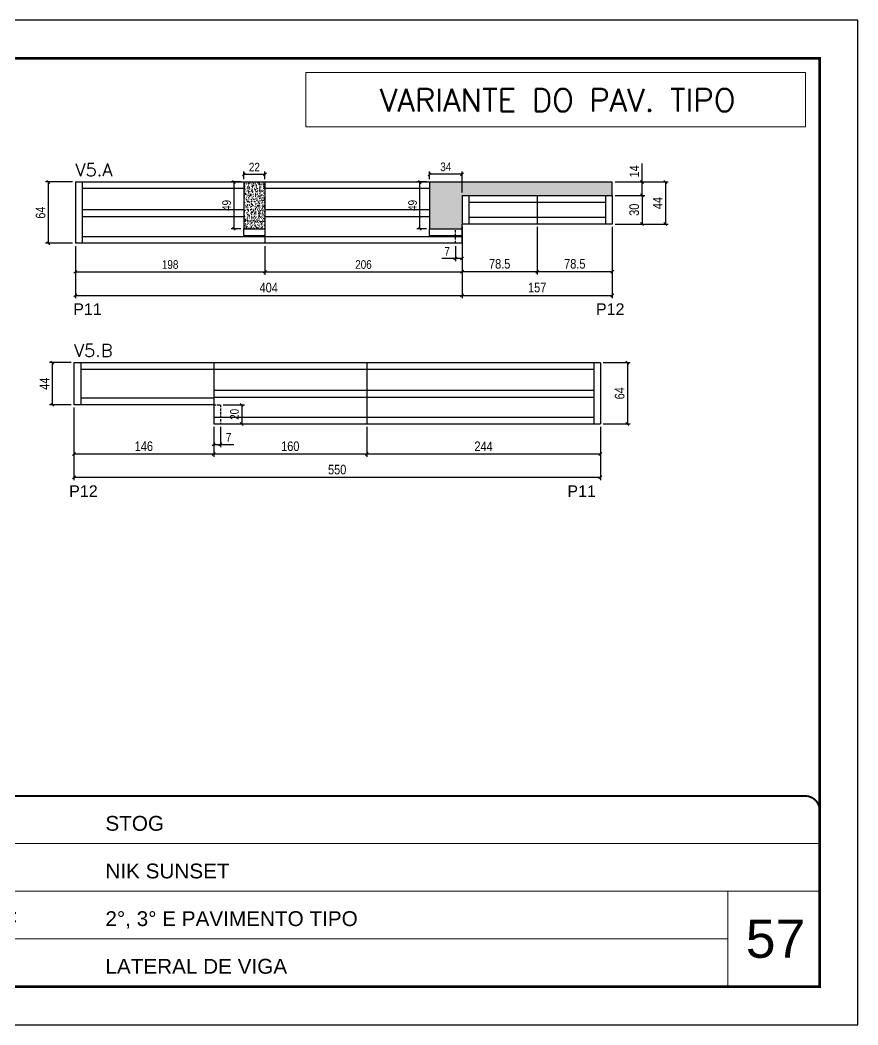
# Model space of a CAD drawing. Extents: x -10448 to -1189, y -11772 to 17235.
# Drawn here: x -9839 to -8963, y -286 to 764 of the extents above; entities that cross this region are included whole.
import ezdxf

# ---------------------------------------------------------------- set-up
doc = ezdxf.new("R2010")
doc.units = 0
for name, pattern in [('CONTINUO', [0]), ('DASHED', [0.75, 0.5, -0.25]), ('HIDDEN', [0.375, 0.25, -0.125])]:
    doc.linetypes.add(name, pattern=pattern)
for name, color, linetype in [('5', 5, 'Continuous'), ('COTA', 241, 'Continuous'), ('Painéis', 200, 'Continuous'), ('SARR_2.2x7', 40, 'Continuous')]:
    doc.layers.add(name, color=color, linetype=linetype)
for name, color, linetype, lineweight in [('CARIMBO', 255, 'Continuous', 9), ('Folhas', 255, 'Continuous', 9), ('SARRAFO DE PRESSAO', 251, 'DASHED', 9), ('Texto Seção', 7, 'Continuous', 15)]:
    doc.layers.add(name, color=color, linetype=linetype, lineweight=lineweight)
doc.layers.add('Laje_Perimetro', color=7, linetype='Continuous', plot=False)
doc.styles.add('ARIAL', font='arial.ttf')
doc.styles.add('COTA TECNICA', font='techl___.ttf', dxfattribs={"height": 10})
doc.styles.add('COTA TECNICA-50', font='techl___.ttf', dxfattribs={"height": 9})
doc.styles.add('REGUA-120', font='ROMANS.shx', dxfattribs={"height": 15})
doc.styles.get("Standard").update_dxf_attribs({"font": 'arial.ttf'})
doc.styles.add('Tecnologia', font='')
doc.styles.get('Tecnologia').set_extended_font_data('Forgotten Futurist')
doc.dimstyles.new('COTA PAINEL-50', dxfattribs={"dimtxt": 9, "dimasz": 3, "dimexe": 3, "dimexo": 3, "dimgap": 3, "dimtad": 1, "dimdec": 1, "dimzin": 12, "dimdsep": 46, "dimtxsty": 'COTA TECNICA-50', "dimblk1": 'OBLIQUE', "dimblk2": 'OBLIQUE', "dimsah": 1, "dimcen": 0.9, "dimclrd": 4, "dimclre": 4, "dimclrt": 240, "dimadec": 1, "dimazin": 3, "dimtfac": 1, "dimtdec": 1, "dimtmove": 0, "dimatfit": 3, "dimfxl": 1, "dimtolj": 1, "dimtzin": 12, "dimarcsym": 0})
doc.dimstyles.new('PAINEL', dxfattribs={"dimtxt": 10, "dimasz": 3, "dimexe": 3, "dimexo": 3, "dimgap": 3, "dimtad": 1, "dimdec": 1, "dimzin": 12, "dimdsep": 46, "dimtxsty": 'COTA TECNICA', "dimblk1": 'OBLIQUE', "dimblk2": 'OBLIQUE', "dimsah": 1, "dimcen": 0.9, "dimclrd": 4, "dimclre": 4, "dimclrt": 240, "dimadec": 1, "dimazin": 3, "dimtfac": 1, "dimtdec": 1, "dimtmove": 0, "dimatfit": 3, "dimfxl": 1, "dimtolj": 1, "dimtzin": 12, "dimarcsym": 0})
pattern_1 = [(50, (-140989.984, -31034.443), (5.46554007, -0.47817257), [0.5715, -6.2865]), (355, (-140989.984, -31034.443), (-1.05730264, 5.73170536), [0.4572, -5.02921753]), (100.4514447, (-140989.5286, -31034.483), (4.40823741, 5.25353256), [0.48570026, -5.34270734]), (46.1842, (-140989.984, -31032.919), (8.13237123, -1.26126984), [0.85725, -9.42975]), (96.6355576, (-140989.306, -31033.024), (7.122124, 7.42278374), [0.7285507, -8.01406824]), (351.184151, (-140989.984, -31032.919), (7.122124, 7.42278374), [0.685799, -7.54379196]), (21, (-140989.222, -31033.3), (4.54843174, -3.06795595), [0.5715, -6.2865]), (326, (-140989.222, -31033.3), (1.85406085, 5.52563898), [0.4572, -5.0292]), (71.451445, (-140988.843, -31033.5557), (6.40249258, 2.45768307), [0.48570026, -5.34269813]), (37.5, (-140989.984, -31034.443), (0.092658098, 2.536651166), [0, -4.96824, 0, -5.1054, 0, -5.04825]), (7.5, (-140989.984, -31034.443), (2.004589875, 3.005417245), [0, -2.91084, 0, -4.85394, 0, -1.92405]), (327.5, (-140991.6833, -31034.443), (4.067717855, -0.17186232), [0, -1.905, 0, -5.9436, 0, -7.8867]), (317.5, (-140992.4453, -31034.443), (4.44387544, 0.76279473), [0, -2.4765, 0, -3.94716, 0, -5.6007])]

# ---------------------------------------------------------------- blocks, each defined once
blk = doc.blocks.new('9999999999')
at = {"color": 30, "linetype": 'CONTINUO'}
for p, q in [((98564.6, 34230.2), (98564.6, 34429.4)), ((98564.6, 34379.6), (99584, 34379.6)), ((98564.6, 34329.8), (99488, 34329.8)), ((99584, 34329.8), (99488, 34329.8)), ((99488, 34329.8), (99488, 34230.2)), ((98564.6, 34280), (99488, 34280))]:
    blk.add_line(p, q, dxfattribs=at)
at = {"color": 30, "linetype": 'CONTINUO', "const_width": 2}
blk.add_lwpolyline([(99584, 34230.2), (99584, 34414.4, 0.414214), (99569, 34429.4), (98229, 34429.4, 0.414214), (98214, 34414.4), (98214, 34245.2, 0.414214), (98229, 34230.2), (99584, 34230.2)], format="xyb", dxfattribs=at)
at = {"layer": 'Folhas'}
blk.add_lwpolyline([(98139, 34190.2), (99624, 34190.2), (99624, 35240.2), (98139, 35240.2)], close=True, dxfattribs=at)
at = {"layer": 'Folhas', "color": 30, "const_width": 3}
blk.add_lwpolyline([(98214, 34230.2), (99584, 34230.2), (99584, 35200.2), (98214, 35200.2)], close=True, dxfattribs=at)
at = {"color": 7, "linetype": 'Continuous', "ltscale": 5, "style": 'ARIAL'}
for s, height, p in [('STOG', 15.48, (98837.7, 34393.1)), ('NIK SUNSET', 15.48, (98837.7, 34343.3)), ('2°, 3° E PAVIMENTO TIPO', 15.483, (98837.7, 34293.5)), ('NOVA SISTEMAS CONSTRUTIVOS', 11.059, (98263.2, 34267.2)), ('LATERAL DE VIGA', 15.483, (98837.7, 34243.7))]:
    blk.add_text(s, height=height, dxfattribs=at).set_placement(p)
at = {"layer": 'Folhas', "color": 7, "style": 'Tecnologia', "width": 1.5}
for s, p in [('CLIENTE:', (98573.7, 34397.2)), ('OBRA:', (98573.7, 34347.3)), ('PAVIMENTO:', (98573.7, 34297.5)), ('PROJETO:', (98573.7, 34247.7))]:
    blk.add_text(s, height=14, dxfattribs=at).set_placement(p)
blk = doc.blocks.new('_Oblique')
at = {"color": 0, "linetype": 'ByBlock', "lineweight": -2}
blk.add_line((-0.5, -0.5), (0.5, 0.5), dxfattribs=at)
blk = doc.blocks.new('*D1004')
at = {"layer": 'COTA', "color": 4, "linetype": 'ByBlock', "lineweight": -2, "transparency": 16777216}
for p, q in [((-9780.9, 528), (-9780.9, 473.5)), ((-9376.9, 528), (-9376.9, 473.5)), ((-9780.9, 476.5), (-9376.9, 476.5))]:
    blk.add_line(p, q, dxfattribs=at)
at = {"layer": 'Defpoints', "color": 0, "linetype": 'ByBlock', "transparency": 16777216}
for p in [(-9780.9, 531), (-9376.9, 531), (-9376.9, 476.5)]:
    blk.add_point(p, dxfattribs=at)
at = {"layer": 'COTA', "color": 4, "linetype": 'ByBlock', "lineweight": -2, "transparency": 16777216, "xscale": 3, "yscale": 3, "zscale": 3, "rotation": 180}
blk.add_blockref('_Oblique', (-9780.9, 476.5), dxfattribs=at)
at = {"layer": 'COTA', "color": 4, "linetype": 'ByBlock', "lineweight": -2, "transparency": 16777216, "xscale": 3, "yscale": 3, "zscale": 3}
blk.add_blockref('_Oblique', (-9376.9, 476.5), dxfattribs=at)
at = {"layer": 'COTA', "color": 240, "linetype": 'ByBlock', "transparency": 16777216, "insert": (-9578.9, 484.6), "char_height": 10, "attachment_point": 5, "style": 'COTA TECNICA'}
blk.add_mtext('\\A1;404', dxfattribs=at)
blk = doc.blocks.new('*D2067')
at = {"layer": 'COTA', "color": 4, "linetype": 'ByBlock', "lineweight": -2, "transparency": 16777216}
for p, q in [((-9376.9, 548), (-9376.9, 498.3)), ((-9298.4, 548), (-9298.4, 498.3)), ((-9376.9, 501.3), (-9298.4, 501.3))]:
    blk.add_line(p, q, dxfattribs=at)
at = {"layer": 'Defpoints', "color": 0, "linetype": 'ByBlock', "transparency": 16777216}
for p in [(-9376.9, 551), (-9298.4, 551), (-9298.4, 501.3)]:
    blk.add_point(p, dxfattribs=at)
at = {"layer": 'COTA', "color": 4, "linetype": 'ByBlock', "lineweight": -2, "transparency": 16777216, "xscale": 3, "yscale": 3, "zscale": 3, "rotation": 180}
blk.add_blockref('_Oblique', (-9376.9, 501.3), dxfattribs=at)
at = {"layer": 'COTA', "color": 4, "linetype": 'ByBlock', "lineweight": -2, "transparency": 16777216, "xscale": 3, "yscale": 3, "zscale": 3}
blk.add_blockref('_Oblique', (-9298.4, 501.3), dxfattribs=at)
at = {"layer": 'COTA', "color": 240, "linetype": 'ByBlock', "transparency": 16777216, "insert": (-9337.6, 509.4), "char_height": 10, "attachment_point": 5, "style": 'COTA TECNICA'}
blk.add_mtext('\\A1;78.5', dxfattribs=at)
blk = doc.blocks.new('*D2068')
at = {"layer": 'COTA', "color": 4, "linetype": 'ByBlock', "lineweight": -2, "transparency": 16777216}
for p, q in [((-9298.4, 548), (-9298.4, 498.3)), ((-9219.9, 548), (-9219.9, 498.3)), ((-9298.4, 501.3), (-9219.9, 501.3))]:
    blk.add_line(p, q, dxfattribs=at)
at = {"layer": 'Defpoints', "color": 0, "linetype": 'ByBlock', "transparency": 16777216}
for p in [(-9298.4, 551), (-9219.9, 551), (-9219.9, 501.3)]:
    blk.add_point(p, dxfattribs=at)
at = {"layer": 'COTA', "color": 4, "linetype": 'ByBlock', "lineweight": -2, "transparency": 16777216, "xscale": 3, "yscale": 3, "zscale": 3, "rotation": 180}
blk.add_blockref('_Oblique', (-9298.4, 501.3), dxfattribs=at)
at = {"layer": 'COTA', "color": 4, "linetype": 'ByBlock', "lineweight": -2, "transparency": 16777216, "xscale": 3, "yscale": 3, "zscale": 3}
blk.add_blockref('_Oblique', (-9219.9, 501.3), dxfattribs=at)
at = {"layer": 'COTA', "color": 240, "linetype": 'ByBlock', "transparency": 16777216, "insert": (-9259.1, 509.4), "char_height": 10, "attachment_point": 5, "style": 'COTA TECNICA'}
blk.add_mtext('\\A1;78.5', dxfattribs=at)
blk = doc.blocks.new('*D1005')
at = {"layer": 'COTA', "color": 4, "linetype": 'ByBlock', "lineweight": -2, "transparency": 16777216}
for p, q in [((-9376.9, 528), (-9376.9, 473.5)), ((-9219.9, 528), (-9219.9, 473.5)), ((-9376.9, 476.5), (-9219.9, 476.5))]:
    blk.add_line(p, q, dxfattribs=at)
at = {"layer": 'Defpoints', "color": 0, "linetype": 'ByBlock', "transparency": 16777216}
for p in [(-9376.9, 531), (-9219.9, 531), (-9219.9, 476.5)]:
    blk.add_point(p, dxfattribs=at)
at = {"layer": 'COTA', "color": 4, "linetype": 'ByBlock', "lineweight": -2, "transparency": 16777216, "xscale": 3, "yscale": 3, "zscale": 3, "rotation": 180}
blk.add_blockref('_Oblique', (-9376.9, 476.5), dxfattribs=at)
at = {"layer": 'COTA', "color": 4, "linetype": 'ByBlock', "lineweight": -2, "transparency": 16777216, "xscale": 3, "yscale": 3, "zscale": 3}
blk.add_blockref('_Oblique', (-9219.9, 476.5), dxfattribs=at)
at = {"layer": 'COTA', "color": 240, "linetype": 'ByBlock', "transparency": 16777216, "insert": (-9298.4, 484.6), "char_height": 10, "attachment_point": 5, "style": 'COTA TECNICA'}
blk.add_mtext('\\A1;157', dxfattribs=at)
blk = doc.blocks.new('*D2069')
at = {"layer": 'COTA', "color": 4, "linetype": 'ByBlock', "lineweight": -2, "transparency": 16777216}
for p, q in [((-9216.9, 581), (-9185.8, 581)), ((-9188.8, 581), (-9188.8, 551)), ((-9216.9, 551), (-9185.8, 551))]:
    blk.add_line(p, q, dxfattribs=at)
at = {"layer": 'Defpoints', "color": 0, "linetype": 'ByBlock', "transparency": 16777216}
for p in [(-9219.9, 581), (-9219.9, 551), (-9188.8, 551)]:
    blk.add_point(p, dxfattribs=at)
at = {"layer": 'COTA', "color": 4, "linetype": 'ByBlock', "lineweight": -2, "transparency": 16777216, "xscale": 3, "yscale": 3, "zscale": 3}
for p, rotation in [((-9188.8, 581), 90), ((-9188.8, 551), 270)]:
    blk.add_blockref('_Oblique', p, dxfattribs=dict(at, rotation=rotation))
at = {"layer": 'COTA', "color": 240, "linetype": 'ByBlock', "transparency": 16777216, "insert": (-9197, 566), "char_height": 10, "attachment_point": 5, "rotation": 90, "style": 'COTA TECNICA'}
blk.add_mtext('\\A1;30', dxfattribs=at)
blk = doc.blocks.new('*D2070')
at = {"layer": 'COTA', "color": 4, "linetype": 'ByBlock', "lineweight": -2, "transparency": 16777216}
for p, q in [((-9188.8, 595), (-9188.8, 614.2)), ((-9216.9, 595), (-9185.8, 595)), ((-9188.8, 581), (-9188.8, 595)), ((-9216.9, 581), (-9185.8, 581))]:
    blk.add_line(p, q, dxfattribs=at)
at = {"layer": 'Defpoints', "color": 0, "linetype": 'ByBlock', "transparency": 16777216}
for p in [(-9219.9, 595), (-9188.8, 595), (-9219.9, 581)]:
    blk.add_point(p, dxfattribs=at)
at = {"layer": 'COTA', "color": 4, "linetype": 'ByBlock', "lineweight": -2, "transparency": 16777216, "xscale": 3, "yscale": 3, "zscale": 3}
for p, rotation in [((-9188.8, 595), 90), ((-9188.8, 581), 270)]:
    blk.add_blockref('_Oblique', p, dxfattribs=dict(at, rotation=rotation))
at = {"layer": 'COTA', "color": 240, "linetype": 'ByBlock', "transparency": 16777216, "insert": (-9196.9, 606.1), "char_height": 10, "attachment_point": 5, "rotation": 90, "style": 'COTA TECNICA'}
blk.add_mtext('\\A1;14', dxfattribs=at)
blk = doc.blocks.new('*D1006')
at = {"layer": 'COTA', "color": 4, "linetype": 'ByBlock', "lineweight": -2, "transparency": 16777216}
for p, q in [((-9216.9, 595), (-9161.4, 595)), ((-9164.4, 595), (-9164.4, 551)), ((-9216.9, 551), (-9161.4, 551))]:
    blk.add_line(p, q, dxfattribs=at)
at = {"layer": 'Defpoints', "color": 0, "linetype": 'ByBlock', "transparency": 16777216}
for p in [(-9219.9, 595), (-9219.9, 551), (-9164.4, 551)]:
    blk.add_point(p, dxfattribs=at)
at = {"layer": 'COTA', "color": 4, "linetype": 'ByBlock', "lineweight": -2, "transparency": 16777216, "xscale": 3, "yscale": 3, "zscale": 3}
for p, rotation in [((-9164.4, 595), 90), ((-9164.4, 551), 270)]:
    blk.add_blockref('_Oblique', p, dxfattribs=dict(at, rotation=rotation))
at = {"layer": 'COTA', "color": 240, "linetype": 'ByBlock', "transparency": 16777216, "insert": (-9172.5, 573), "char_height": 10, "attachment_point": 5, "rotation": 90, "style": 'COTA TECNICA'}
blk.add_mtext('\\A1;44', dxfattribs=at)
blk = doc.blocks.new('*D2071')
at = {"layer": 'COTA', "color": 4, "linetype": 'ByBlock', "lineweight": -2, "transparency": 16777216}
for p, q in [((-9783.9, 595), (-9812.2, 595)), ((-9809.2, 595), (-9809.2, 531)), ((-9783.9, 531), (-9812.2, 531))]:
    blk.add_line(p, q, dxfattribs=at)
at = {"layer": 'Defpoints', "color": 0, "linetype": 'ByBlock', "transparency": 16777216}
for p in [(-9780.9, 595), (-9809.2, 531), (-9780.9, 531)]:
    blk.add_point(p, dxfattribs=at)
at = {"layer": 'COTA', "color": 4, "linetype": 'ByBlock', "lineweight": -2, "transparency": 16777216, "xscale": 3, "yscale": 3, "zscale": 3}
for p, rotation in [((-9809.2, 595), 90), ((-9809.2, 531), 270)]:
    blk.add_blockref('_Oblique', p, dxfattribs=dict(at, rotation=rotation))
at = {"layer": 'COTA', "color": 240, "linetype": 'ByBlock', "transparency": 16777216, "insert": (-9817.3, 563), "char_height": 10, "attachment_point": 5, "rotation": 90, "style": 'COTA TECNICA'}
blk.add_mtext('\\A1;64', dxfattribs=at)
blk = doc.blocks.new('*D2072')
at = {"layer": 'COTA', "color": 4, "linetype": 'ByBlock', "lineweight": -2, "transparency": 16777216}
for p, q in [((-9476.4, 339.2), (-9476.4, 307.7)), ((-9232.4, 339.2), (-9232.4, 307.7)), ((-9232.4, 310.7), (-9476.4, 310.7))]:
    blk.add_line(p, q, dxfattribs=at)
at = {"layer": 'Defpoints', "color": 0, "linetype": 'ByBlock', "transparency": 16777216}
for p in [(-9476.4, 342.2), (-9232.4, 342.2), (-9476.4, 310.7)]:
    blk.add_point(p, dxfattribs=at)
at = {"layer": 'COTA', "color": 4, "linetype": 'ByBlock', "lineweight": -2, "transparency": 16777216, "xscale": 3, "yscale": 3, "zscale": 3, "rotation": 180}
blk.add_blockref('_Oblique', (-9476.4, 310.7), dxfattribs=at)
at = {"layer": 'COTA', "color": 4, "linetype": 'ByBlock', "lineweight": -2, "transparency": 16777216, "xscale": 3, "yscale": 3, "zscale": 3}
blk.add_blockref('_Oblique', (-9232.4, 310.7), dxfattribs=at)
at = {"layer": 'COTA', "color": 240, "linetype": 'ByBlock', "transparency": 16777216, "insert": (-9354.4, 318.8), "char_height": 10, "attachment_point": 5, "style": 'COTA TECNICA'}
blk.add_mtext('\\A1;244', dxfattribs=at)
blk = doc.blocks.new('*D2073')
at = {"layer": 'COTA', "color": 4, "linetype": 'ByBlock', "lineweight": -2, "transparency": 16777216}
for p, q in [((-9476.4, 339.2), (-9476.4, 307.7)), ((-9636.4, 325.2), (-9636.4, 307.7)), ((-9476.4, 310.7), (-9636.4, 310.7))]:
    blk.add_line(p, q, dxfattribs=at)
at = {"layer": 'Defpoints', "color": 0, "linetype": 'ByBlock', "transparency": 16777216}
for p in [(-9476.4, 342.2), (-9636.4, 328.2), (-9636.4, 310.7)]:
    blk.add_point(p, dxfattribs=at)
at = {"layer": 'COTA', "color": 4, "linetype": 'ByBlock', "lineweight": -2, "transparency": 16777216, "xscale": 3, "yscale": 3, "zscale": 3, "rotation": 180}
blk.add_blockref('_Oblique', (-9636.4, 310.7), dxfattribs=at)
at = {"layer": 'COTA', "color": 4, "linetype": 'ByBlock', "lineweight": -2, "transparency": 16777216, "xscale": 3, "yscale": 3, "zscale": 3}
blk.add_blockref('_Oblique', (-9476.4, 310.7), dxfattribs=at)
at = {"layer": 'COTA', "color": 240, "linetype": 'ByBlock', "transparency": 16777216, "insert": (-9556.4, 318.8), "char_height": 10, "attachment_point": 5, "style": 'COTA TECNICA'}
blk.add_mtext('\\A1;160', dxfattribs=at)
blk = doc.blocks.new('*D2074')
at = {"layer": 'COTA', "color": 4, "linetype": 'ByBlock', "lineweight": -2, "transparency": 16777216}
for p, q in [((-9782.4, 359.2), (-9782.4, 307.7)), ((-9636.4, 325.2), (-9636.4, 307.7)), ((-9636.4, 310.7), (-9782.4, 310.7))]:
    blk.add_line(p, q, dxfattribs=at)
at = {"layer": 'Defpoints', "color": 0, "linetype": 'ByBlock', "transparency": 16777216}
for p in [(-9782.4, 362.2), (-9636.4, 328.2), (-9782.4, 310.7)]:
    blk.add_point(p, dxfattribs=at)
at = {"layer": 'COTA', "color": 4, "linetype": 'ByBlock', "lineweight": -2, "transparency": 16777216, "xscale": 3, "yscale": 3, "zscale": 3, "rotation": 180}
blk.add_blockref('_Oblique', (-9782.4, 310.7), dxfattribs=at)
at = {"layer": 'COTA', "color": 4, "linetype": 'ByBlock', "lineweight": -2, "transparency": 16777216, "xscale": 3, "yscale": 3, "zscale": 3}
blk.add_blockref('_Oblique', (-9636.4, 310.7), dxfattribs=at)
at = {"layer": 'COTA', "color": 240, "linetype": 'ByBlock', "transparency": 16777216, "insert": (-9709.4, 318.8), "char_height": 10, "attachment_point": 5, "style": 'COTA TECNICA'}
blk.add_mtext('\\A1;146', dxfattribs=at)
blk = doc.blocks.new('*D1007')
at = {"layer": 'COTA', "color": 4, "linetype": 'ByBlock', "lineweight": -2, "transparency": 16777216}
for p, q in [((-9782.4, 359.2), (-9782.4, 283.3)), ((-9232.4, 339.2), (-9232.4, 283.3)), ((-9232.4, 286.3), (-9782.4, 286.3))]:
    blk.add_line(p, q, dxfattribs=at)
at = {"layer": 'Defpoints', "color": 0, "linetype": 'ByBlock', "transparency": 16777216}
for p in [(-9782.4, 362.2), (-9232.4, 342.2), (-9782.4, 286.3)]:
    blk.add_point(p, dxfattribs=at)
at = {"layer": 'COTA', "color": 4, "linetype": 'ByBlock', "lineweight": -2, "transparency": 16777216, "xscale": 3, "yscale": 3, "zscale": 3, "rotation": 180}
blk.add_blockref('_Oblique', (-9782.4, 286.3), dxfattribs=at)
at = {"layer": 'COTA', "color": 4, "linetype": 'ByBlock', "lineweight": -2, "transparency": 16777216, "xscale": 3, "yscale": 3, "zscale": 3}
blk.add_blockref('_Oblique', (-9232.4, 286.3), dxfattribs=at)
at = {"layer": 'COTA', "color": 240, "linetype": 'ByBlock', "transparency": 16777216, "insert": (-9507.4, 294.4), "char_height": 10, "attachment_point": 5, "style": 'COTA TECNICA'}
blk.add_mtext('\\A1;550', dxfattribs=at)
blk = doc.blocks.new('*D2075')
at = {"layer": 'COTA', "color": 4, "linetype": 'ByBlock', "lineweight": -2, "transparency": 16777216}
for p, q in [((-9785.4, 406.2), (-9808.1, 406.2)), ((-9805.1, 406.2), (-9805.1, 362.2)), ((-9785.4, 362.2), (-9808.1, 362.2))]:
    blk.add_line(p, q, dxfattribs=at)
at = {"layer": 'Defpoints', "color": 0, "linetype": 'ByBlock', "transparency": 16777216}
for p in [(-9782.4, 406.2), (-9805.1, 362.2), (-9782.4, 362.2)]:
    blk.add_point(p, dxfattribs=at)
at = {"layer": 'COTA', "color": 4, "linetype": 'ByBlock', "lineweight": -2, "transparency": 16777216, "xscale": 3, "yscale": 3, "zscale": 3}
for p, rotation in [((-9805.1, 406.2), 90), ((-9805.1, 362.2), 270)]:
    blk.add_blockref('_Oblique', p, dxfattribs=dict(at, rotation=rotation))
at = {"layer": 'COTA', "color": 240, "linetype": 'ByBlock', "transparency": 16777216, "insert": (-9813.2, 384.2), "char_height": 10, "attachment_point": 5, "rotation": 90, "style": 'COTA TECNICA'}
blk.add_mtext('\\A1;44', dxfattribs=at)
blk = doc.blocks.new('*D2076')
at = {"layer": 'COTA', "color": 4, "linetype": 'ByBlock', "lineweight": -2, "transparency": 16777216}
for p, q in [((-9229.4, 406.2), (-9201.1, 406.2)), ((-9204.1, 406.2), (-9204.1, 342.2)), ((-9229.4, 342.2), (-9201.1, 342.2))]:
    blk.add_line(p, q, dxfattribs=at)
at = {"layer": 'Defpoints', "color": 0, "linetype": 'ByBlock', "transparency": 16777216}
for p in [(-9232.4, 406.2), (-9232.4, 342.2), (-9204.1, 342.2)]:
    blk.add_point(p, dxfattribs=at)
at = {"layer": 'COTA', "color": 4, "linetype": 'ByBlock', "lineweight": -2, "transparency": 16777216, "xscale": 3, "yscale": 3, "zscale": 3}
for p, rotation in [((-9204.1, 406.2), 90), ((-9204.1, 342.2), 270)]:
    blk.add_blockref('_Oblique', p, dxfattribs=dict(at, rotation=rotation))
at = {"layer": 'COTA', "color": 240, "linetype": 'ByBlock', "transparency": 16777216, "insert": (-9212.2, 374.2), "char_height": 10, "attachment_point": 5, "rotation": 90, "style": 'COTA TECNICA'}
blk.add_mtext('\\A1;64', dxfattribs=at)
blk = doc.blocks.new('*D2077')
at = {"layer": 'COTA', "color": 4, "linetype": 'ByBlock', "lineweight": -2, "transparency": 16777216}
for p, q in [((-9636.4, 339.2), (-9636.4, 317.8)), ((-9629.4, 339.2), (-9629.4, 317.8)), ((-9636.4, 320.8), (-9629.4, 320.8)), ((-9629.4, 320.8), (-9615.2, 320.8))]:
    blk.add_line(p, q, dxfattribs=at)
at = {"layer": 'Defpoints', "color": 0, "linetype": 'ByBlock', "transparency": 16777216}
for p in [(-9636.4, 342.2), (-9629.4, 342.2), (-9629.4, 320.8)]:
    blk.add_point(p, dxfattribs=at)
at = {"layer": 'COTA', "color": 4, "linetype": 'ByBlock', "lineweight": -2, "transparency": 16777216, "xscale": 3, "yscale": 3, "zscale": 3, "rotation": 180}
blk.add_blockref('_Oblique', (-9636.4, 320.8), dxfattribs=at)
at = {"layer": 'COTA', "color": 4, "linetype": 'ByBlock', "lineweight": -2, "transparency": 16777216, "xscale": 3, "yscale": 3, "zscale": 3}
blk.add_blockref('_Oblique', (-9629.4, 320.8), dxfattribs=at)
at = {"layer": 'COTA', "color": 240, "linetype": 'ByBlock', "transparency": 16777216, "insert": (-9620.8, 328.3), "char_height": 9, "attachment_point": 5, "style": 'COTA TECNICA-50'}
blk.add_mtext('\\A1;7', dxfattribs=at)
blk = doc.blocks.new('*D2078')
at = {"layer": 'COTA', "color": 4, "linetype": 'ByBlock', "lineweight": -2, "transparency": 16777216}
for p, q in [((-9383.9, 528), (-9383.9, 512.1)), ((-9376.9, 528), (-9376.9, 512.1)), ((-9383.9, 515.1), (-9398, 515.1)), ((-9376.9, 515.1), (-9383.9, 515.1))]:
    blk.add_line(p, q, dxfattribs=at)
at = {"layer": 'Defpoints', "color": 0, "linetype": 'ByBlock', "transparency": 16777216}
for p in [(-9383.9, 531), (-9376.9, 531), (-9383.9, 515.1)]:
    blk.add_point(p, dxfattribs=at)
at = {"layer": 'COTA', "color": 4, "linetype": 'ByBlock', "lineweight": -2, "transparency": 16777216, "xscale": 3, "yscale": 3, "zscale": 3, "rotation": 180}
blk.add_blockref('_Oblique', (-9383.9, 515.1), dxfattribs=at)
at = {"layer": 'COTA', "color": 4, "linetype": 'ByBlock', "lineweight": -2, "transparency": 16777216, "xscale": 3, "yscale": 3, "zscale": 3}
blk.add_blockref('_Oblique', (-9376.9, 515.1), dxfattribs=at)
at = {"layer": 'COTA', "color": 240, "linetype": 'ByBlock', "transparency": 16777216, "insert": (-9392.5, 522.6), "char_height": 9, "attachment_point": 5, "style": 'COTA TECNICA-50'}
blk.add_mtext('\\A1;7', dxfattribs=at)
blk = doc.blocks.new('*D2079')
at = {"layer": 'COTA', "color": 4, "linetype": 'ByBlock', "lineweight": -2, "transparency": 16777216}
for p, q in [((-9604.9, 598), (-9604.9, 606.1)), ((-9604.9, 603.1), (-9582.9, 603.1)), ((-9582.9, 598), (-9582.9, 606.1))]:
    blk.add_line(p, q, dxfattribs=at)
at = {"layer": 'Defpoints', "color": 0, "linetype": 'ByBlock', "transparency": 16777216}
for p in [(-9582.9, 603.1), (-9604.9, 595), (-9582.9, 595)]:
    blk.add_point(p, dxfattribs=at)
at = {"layer": 'COTA', "color": 4, "linetype": 'ByBlock', "lineweight": -2, "transparency": 16777216, "xscale": 3, "yscale": 3, "zscale": 3, "rotation": 180}
blk.add_blockref('_Oblique', (-9604.9, 603.1), dxfattribs=at)
at = {"layer": 'COTA', "color": 4, "linetype": 'ByBlock', "lineweight": -2, "transparency": 16777216, "xscale": 3, "yscale": 3, "zscale": 3}
blk.add_blockref('_Oblique', (-9582.9, 603.1), dxfattribs=at)
at = {"layer": 'COTA', "color": 240, "linetype": 'ByBlock', "transparency": 16777216, "insert": (-9593.9, 610.6), "char_height": 9, "attachment_point": 5, "style": 'COTA TECNICA-50'}
blk.add_mtext('\\A1;22', dxfattribs=at)
blk = doc.blocks.new('*D2080')
at = {"layer": 'COTA', "color": 4, "linetype": 'ByBlock', "lineweight": -2, "transparency": 16777216}
for p, q in [((-9410.9, 598), (-9410.9, 606.1)), ((-9376.9, 603.1), (-9410.9, 603.1)), ((-9376.9, 584), (-9376.9, 606.1))]:
    blk.add_line(p, q, dxfattribs=at)
at = {"layer": 'Defpoints', "color": 0, "linetype": 'ByBlock', "transparency": 16777216}
for p in [(-9410.9, 603.1), (-9410.9, 595), (-9376.9, 581)]:
    blk.add_point(p, dxfattribs=at)
at = {"layer": 'COTA', "color": 4, "linetype": 'ByBlock', "lineweight": -2, "transparency": 16777216, "xscale": 3, "yscale": 3, "zscale": 3, "rotation": 180}
blk.add_blockref('_Oblique', (-9410.9, 603.1), dxfattribs=at)
at = {"layer": 'COTA', "color": 4, "linetype": 'ByBlock', "lineweight": -2, "transparency": 16777216, "xscale": 3, "yscale": 3, "zscale": 3}
blk.add_blockref('_Oblique', (-9376.9, 603.1), dxfattribs=at)
at = {"layer": 'COTA', "color": 240, "linetype": 'ByBlock', "transparency": 16777216, "insert": (-9393.9, 610.8), "char_height": 9, "attachment_point": 5, "style": 'COTA TECNICA-50'}
blk.add_mtext('\\A1;34', dxfattribs=at)
blk = doc.blocks.new('*D2081')
at = {"layer": 'COTA', "color": 4, "linetype": 'ByBlock', "lineweight": -2, "transparency": 16777216}
for p, q in [((-9413.9, 595), (-9424, 595)), ((-9421, 546), (-9421, 595)), ((-9413.9, 546), (-9424, 546))]:
    blk.add_line(p, q, dxfattribs=at)
at = {"layer": 'Defpoints', "color": 0, "linetype": 'ByBlock', "transparency": 16777216}
for p in [(-9421, 595), (-9410.9, 595), (-9410.9, 546)]:
    blk.add_point(p, dxfattribs=at)
at = {"layer": 'COTA', "color": 4, "linetype": 'ByBlock', "lineweight": -2, "transparency": 16777216, "xscale": 3, "yscale": 3, "zscale": 3}
for p, rotation in [((-9421, 595), 90), ((-9421, 546), 270)]:
    blk.add_blockref('_Oblique', p, dxfattribs=dict(at, rotation=rotation))
at = {"layer": 'COTA', "color": 240, "linetype": 'ByBlock', "transparency": 16777216, "insert": (-9428.6, 570.5), "char_height": 9, "attachment_point": 5, "rotation": 90, "style": 'COTA TECNICA-50'}
blk.add_mtext('\\A1;49', dxfattribs=at)
blk = doc.blocks.new('*D2061')
at = {"layer": 'COTA', "color": 4, "linetype": 'ByBlock', "lineweight": -2, "transparency": 16777216}
for p, q in [((-9780.9, 528), (-9780.9, 498.1)), ((-9582.9, 528), (-9582.9, 498.1)), ((-9780.9, 501.1), (-9582.9, 501.1))]:
    blk.add_line(p, q, dxfattribs=at)
at = {"layer": 'Defpoints', "color": 0, "linetype": 'ByBlock', "transparency": 16777216}
for p in [(-9780.9, 531), (-9582.9, 531), (-9582.9, 501.1)]:
    blk.add_point(p, dxfattribs=at)
at = {"layer": 'COTA', "color": 4, "linetype": 'ByBlock', "lineweight": -2, "transparency": 16777216, "xscale": 3, "yscale": 3, "zscale": 3, "rotation": 180}
blk.add_blockref('_Oblique', (-9780.9, 501.1), dxfattribs=at)
at = {"layer": 'COTA', "color": 4, "linetype": 'ByBlock', "lineweight": -2, "transparency": 16777216, "xscale": 3, "yscale": 3, "zscale": 3}
blk.add_blockref('_Oblique', (-9582.9, 501.1), dxfattribs=at)
at = {"layer": 'COTA', "color": 240, "linetype": 'ByBlock', "transparency": 16777216, "insert": (-9681.9, 508.7), "char_height": 9, "attachment_point": 5, "style": 'COTA TECNICA-50'}
blk.add_mtext('\\A1;198', dxfattribs=at)
blk = doc.blocks.new('*D2062')
at = {"layer": 'COTA', "color": 4, "linetype": 'ByBlock', "lineweight": -2, "transparency": 16777216}
for p, q in [((-9582.9, 528), (-9582.9, 498.1)), ((-9376.9, 528), (-9376.9, 498.1)), ((-9582.9, 501.1), (-9376.9, 501.1))]:
    blk.add_line(p, q, dxfattribs=at)
at = {"layer": 'Defpoints', "color": 0, "linetype": 'ByBlock', "transparency": 16777216}
for p in [(-9582.9, 531), (-9376.9, 531), (-9376.9, 501.1)]:
    blk.add_point(p, dxfattribs=at)
at = {"layer": 'COTA', "color": 4, "linetype": 'ByBlock', "lineweight": -2, "transparency": 16777216, "xscale": 3, "yscale": 3, "zscale": 3, "rotation": 180}
blk.add_blockref('_Oblique', (-9582.9, 501.1), dxfattribs=at)
at = {"layer": 'COTA', "color": 4, "linetype": 'ByBlock', "lineweight": -2, "transparency": 16777216, "xscale": 3, "yscale": 3, "zscale": 3}
blk.add_blockref('_Oblique', (-9376.9, 501.1), dxfattribs=at)
at = {"layer": 'COTA', "color": 240, "linetype": 'ByBlock', "transparency": 16777216, "insert": (-9479.9, 508.7), "char_height": 9, "attachment_point": 5, "style": 'COTA TECNICA-50'}
blk.add_mtext('\\A1;206', dxfattribs=at)
blk = doc.blocks.new('*D2063')
at = {"layer": 'COTA', "color": 4, "linetype": 'ByBlock', "lineweight": -2, "transparency": 16777216}
for p, q in [((-9626.4, 362.2), (-9604.1, 362.2)), ((-9607.1, 362.2), (-9607.1, 342.2)), ((-9626.4, 342.2), (-9604.1, 342.2))]:
    blk.add_line(p, q, dxfattribs=at)
at = {"layer": 'Defpoints', "color": 0, "linetype": 'ByBlock', "transparency": 16777216}
for p in [(-9629.4, 362.2), (-9629.4, 342.2), (-9607.1, 342.2)]:
    blk.add_point(p, dxfattribs=at)
at = {"layer": 'COTA', "color": 4, "linetype": 'ByBlock', "lineweight": -2, "transparency": 16777216, "xscale": 3, "yscale": 3, "zscale": 3}
for p, rotation in [((-9607.1, 362.2), 90), ((-9607.1, 342.2), 270)]:
    blk.add_blockref('_Oblique', p, dxfattribs=dict(at, rotation=rotation))
at = {"layer": 'COTA', "color": 240, "linetype": 'ByBlock', "transparency": 16777216, "insert": (-9614.7, 352.2), "char_height": 9, "attachment_point": 5, "rotation": 90, "style": 'COTA TECNICA-50'}
blk.add_mtext('\\A1;20', dxfattribs=at)
blk = doc.blocks.new('*D2064')
at = {"layer": 'COTA', "color": 4, "linetype": 'ByBlock', "lineweight": -2, "transparency": 16777216}
for p, q in [((-9607.9, 595), (-9618.3, 595)), ((-9615.3, 595), (-9615.3, 546)), ((-9607.9, 546), (-9618.3, 546))]:
    blk.add_line(p, q, dxfattribs=at)
at = {"layer": 'Defpoints', "color": 0, "linetype": 'ByBlock', "transparency": 16777216}
for p in [(-9604.9, 595), (-9615.3, 546), (-9604.9, 546)]:
    blk.add_point(p, dxfattribs=at)
at = {"layer": 'COTA', "color": 4, "linetype": 'ByBlock', "lineweight": -2, "transparency": 16777216, "xscale": 3, "yscale": 3, "zscale": 3}
for p, rotation in [((-9615.3, 595), 90), ((-9615.3, 546), 270)]:
    blk.add_blockref('_Oblique', p, dxfattribs=dict(at, rotation=rotation))
at = {"layer": 'COTA', "color": 240, "linetype": 'ByBlock', "transparency": 16777216, "insert": (-9622.9, 570.5), "char_height": 9, "attachment_point": 5, "rotation": 90, "style": 'COTA TECNICA-50'}
blk.add_mtext('\\A1;49', dxfattribs=at)

msp = doc.modelspace()

# ---------------------------------------------------------------- hatches: boundary and pattern name
at = {"layer": 'COTA', "linetype": 'ByBlock'}
h = msp.add_hatch(dxfattribs=at)
h.set_pattern_fill('AR-CONC', color=256, scale=0.03)
h.set_pattern_definition(pattern_1)
h.paths.add_polyline_path([(-9604.88, 546.04), (-9582.88, 546.04), (-9582.88, 595.04), (-9604.88, 595.04)])
h = msp.add_hatch(dxfattribs=at)
h.set_pattern_fill('AR-CONC', color=256, scale=0.03)
h.set_pattern_definition(pattern_1)
h.paths.add_polyline_path([(-9376.88, 581.04), (-9219.88, 581.04), (-9219.88, 595.04), (-9410.88, 595.04), (-9410.88, 546.04), (-9376.88, 546.04), (-9376.88, 551.04)])

# ---------------------------------------------------------------- linework, layer by layer
for p, q in [((-9604.88, 595.04), (-9582.88, 595.04)), ((-9410.88, 595.04), (-9219.88, 595.04)), ((-9219.88, 581.04), (-9219.88, 595.04)), ((-9376.88, 546.04), (-9376.88, 551.04))]:
    msp.add_line(p, q, dxfattribs=at)
at = {"layer": 'Laje_Perimetro'}
msp.add_lwpolyline([(-8963.28, 764.18), (-10448.28, 764.18), (-10448.28, -285.82), (-8963.28, -285.82)], close=True, dxfattribs=at)
at = {"layer": 'Painéis'}
for p, q in [((-9780.88, 595.04), (-9604.88, 595.04)), ((-9780.88, 595.04), (-9780.88, 531.04)), ((-9604.88, 595.04), (-9604.88, 546.04)), ((-9582.88, 595.04), (-9410.88, 595.04)), ((-9582.88, 595.04), (-9582.88, 531.04)), ((-9410.88, 595.04), (-9410.88, 546.04)), ((-9376.88, 581.04), (-9219.88, 581.04)), ((-9376.88, 581.04), (-9376.88, 551.04)), ((-9298.38, 581.04), (-9298.38, 551.04)), ((-9219.88, 581.04), (-9219.88, 551.04)), ((-9604.88, 546.04), (-9582.88, 546.04)), ((-9410.88, 546.04), (-9376.88, 546.04)), ((-9219.88, 551.04), (-9376.88, 551.04)), ((-9219.88, 551.04), (-9376.88, 551.04)), ((-9376.88, 531.04), (-9376.88, 546.04)), ((-9582.88, 531.04), (-9780.88, 531.04)), ((-9376.88, 531.04), (-9582.88, 531.04)), ((-9476.38, 406.19), (-9782.38, 406.19)), ((-9782.38, 406.19), (-9782.38, 362.19)), ((-9636.38, 406.19), (-9636.38, 342.19)), ((-9232.38, 406.19), (-9476.38, 406.19)), ((-9476.38, 406.19), (-9476.38, 342.19)), ((-9476.38, 406.19), (-9476.38, 342.19)), ((-9458.38, 406.19), (-9458.38, 406.19)), ((-9232.38, 406.19), (-9232.38, 342.19)), ((-9636.38, 362.19), (-9782.38, 362.19)), ((-9636.38, 342.19), (-9476.38, 342.19)), ((-9476.38, 342.19), (-9232.38, 342.19))]:
    msp.add_line(p, q, dxfattribs=at)
at = {"layer": 'SARR_2.2x7', "linetype": 'Continuous'}
for p, q in [((-9773.88, 595.04), (-9773.88, 531.04)), ((-9369.88, 581.04), (-9369.88, 551.04)), ((-9226.88, 581.04), (-9226.88, 551.04)), ((-9369.88, 574.04), (-9298.38, 574.04)), ((-9298.38, 574.04), (-9226.88, 574.04)), ((-9298.38, 558.04), (-9369.88, 558.04)), ((-9226.88, 558.04), (-9298.38, 558.04)), ((-9604.88, 539.04), (-9604.88, 546.04)), ((-9410.88, 539.04), (-9410.88, 546.04)), ((-9604.88, 539.04), (-9582.88, 539.04)), ((-9410.88, 539.04), (-9376.88, 539.04)), ((-9775.38, 406.19), (-9775.38, 362.19)), ((-9636.38, 399.19), (-9775.38, 399.19)), ((-9476.38, 399.19), (-9636.38, 399.19)), ((-9239.38, 399.19), (-9476.38, 399.19)), ((-9239.38, 406.19), (-9239.38, 342.19)), ((-9636.38, 369.19), (-9775.38, 369.19)), ((-9636.38, 349.19), (-9476.38, 349.19)), ((-9476.38, 349.19), (-9239.38, 349.19))]:
    msp.add_line(p, q, dxfattribs=at)
at = {"layer": 'SARR_2.2x7', "linetype": 'HIDDEN', "ltscale": 10}
for p, q in [((-9383.88, 531.04), (-9383.88, 546.04)), ((-9636.38, 362.19), (-9629.38, 362.19)), ((-9629.38, 362.19), (-9629.38, 342.19))]:
    msp.add_line(p, q, dxfattribs=at)
at = {"layer": 'SARR_2.2x7', "linetype": 'Continuous'}
for points in [[(-9604.88, 588.04), (-9773.88, 588.04)], [(-9410.88, 588.04), (-9582.88, 588.04)], [(-9604.88, 566.04), (-9773.88, 566.04)], [(-9773.88, 559.04), (-9604.88, 559.04)], [(-9410.88, 566.04), (-9582.88, 566.04)], [(-9582.88, 559.04), (-9410.88, 559.04)], [(-9773.88, 538.04), (-9582.88, 538.04)], [(-9582.88, 538.04), (-9376.88, 538.04)], [(-9476.38, 377.19), (-9636.38, 377.19)], [(-9636.38, 370.19), (-9476.38, 370.19)], [(-9239.38, 377.19), (-9476.38, 377.19)], [(-9476.38, 370.19), (-9239.38, 370.19)]]:
    msp.add_lwpolyline(points, dxfattribs=at)
at = {"layer": 'Texto Seção'}
msp.add_lwpolyline([(-9540.17, 709.29), (-9018.18, 709.29), (-9018.18, 652.61), (-9540.17, 652.61)], close=True, dxfattribs=at)

# ---------------------------------------------------------------- block references
at = {"layer": 'SARRAFO DE PRESSAO', "color": 6, "linetype": 'ByBlock'}
msp.add_blockref('9999999999', (-108587.26, -34476.03), dxfattribs=at)

# ---------------------------------------------------------------- texts
at = {"layer": '5', "linetype": 'Continuous'}
for s, rotation, p in [('P11', 0.00004, (-9783.18, 456.18)), ('P12', 0.00004, (-9236.98, 456.18)), ('P12', 359.99996, (-9787.44, 265.99)), ('P11', 359.99996, (-9266.87, 265.99))]:
    msp.add_text(s, height=12, rotation=rotation, dxfattribs=at).set_placement(p)
at = {"layer": 'CARIMBO', "style": 'ARIAL'}
msp.add_text('57', height=40, dxfattribs=at).set_placement((-9080.42, -215.68))
at = {"layer": 'Texto Seção', "style": 'REGUA-120', "width": 1.05}
for s, p in [('V5.A', (-9780.88, 601.22)), ('V5.B', (-9782.38, 412.37))]:
    msp.add_text(s, height=13, dxfattribs=at).set_placement(p)
at = {"layer": 'Texto Seção', "insert": (-9597.29, 668.72), "char_height": 23.7362, "width": 640.4194, "attachment_point": 7, "style": 'REGUA-120'}
msp.add_mtext('\\pxqc,t6;^JVARIANTE DO PAV. TIPO', dxfattribs=at)

# ---------------------------------------------------------------- dimensions: what is measured, and where the dimension line sits
at = {"layer": 'COTA', "linetype": 'ByBlock'}
for base, p1, p2, dimstyle, picture, middle in [((-9582.88, 603.06), (-9604.88, 595.04), (-9582.88, 595.04), 'COTA PAINEL-50', '*D2079', (-9593.88, 610.56)), ((-9410.88, 603.06), (-9376.88, 581.04), (-9410.88, 595.04), 'COTA PAINEL-50', '*D2080', (-9393.88, 610.75)), ((-9298.38, 501.31), (-9376.88, 551.04), (-9298.38, 551.04), 'PAINEL', '*D2067', (-9337.63, 509.44)), ((-9376.88, 476.51), (-9780.88, 531.04), (-9376.88, 531.04), 'PAINEL', '*D1004', (-9578.88, 484.61)), ((-9582.88, 501.13), (-9780.88, 531.04), (-9582.88, 531.04), 'COTA PAINEL-50', '*D2061', (-9681.88, 508.72)), ((-9376.88, 501.13), (-9582.88, 531.04), (-9376.88, 531.04), 'COTA PAINEL-50', '*D2062', (-9479.88, 508.72)), ((-9383.88, 515.06), (-9376.88, 531.04), (-9383.88, 531.04), 'COTA PAINEL-50', '*D2078', (-9392.46, 522.62)), ((-9219.88, 476.51), (-9376.88, 531.04), (-9219.88, 531.04), 'PAINEL', '*D1005', (-9298.38, 484.61)), ((-9629.38, 320.76), (-9636.38, 342.19), (-9629.38, 342.19), 'COTA PAINEL-50', '*D2077', (-9620.8, 328.33))]:
    dim = msp.add_linear_dim(base=base, p1=p1, p2=p2, dimstyle=dimstyle, dxfattribs=at)
    dim.commit()
    dim.dimension.update_dxf_attribs({"geometry": picture, "text_midpoint": middle})
for base, p1, p2, angle, dimstyle, picture, middle in [((-9188.78, 595.04), (-9219.88, 581.04), (-9219.88, 595.04), 90, 'PAINEL', '*D2070', (-9196.85, 606.1)), ((-9809.18, 531.04), (-9780.88, 595.04), (-9780.88, 531.04), 90, 'PAINEL', '*D2071', (-9817.29, 563.04)), ((-9615.3, 546.04), (-9604.88, 595.04), (-9604.88, 546.04), 90, 'COTA PAINEL-50', '*D2064', (-9622.89, 570.54)), ((-9420.98, 595.04), (-9410.88, 546.04), (-9410.88, 595.04), 90, 'COTA PAINEL-50', '*D2081', (-9428.58, 570.54)), ((-9164.42, 551.04), (-9219.88, 595.04), (-9219.88, 551.04), 90, 'PAINEL', '*D1006', (-9172.5, 573.04)), ((-9188.78, 551.04), (-9219.88, 581.04), (-9219.88, 551.04), 90, 'PAINEL', '*D2069', (-9197, 566.04)), ((-9805.1, 362.19), (-9782.38, 406.19), (-9782.38, 362.19), 90, 'PAINEL', '*D2075', (-9813.17, 384.19)), ((-9204.07, 342.19), (-9232.38, 406.19), (-9232.38, 342.19), 90, 'PAINEL', '*D2076', (-9212.18, 374.19)), ((-9782.38, 286.31), (-9232.38, 342.19), (-9782.38, 362.19), 180, 'PAINEL', '*D1007', (-9507.38, 294.42)), ((-9607.09, 342.19), (-9629.38, 362.19), (-9629.38, 342.19), 90, 'COTA PAINEL-50', '*D2063', (-9614.69, 352.19)), ((-9636.38, 310.72), (-9476.38, 342.19), (-9636.38, 328.19), 180, 'PAINEL', '*D2073', (-9556.38, 318.83)), ((-9476.38, 310.72), (-9232.38, 342.19), (-9476.38, 342.19), 180, 'PAINEL', '*D2072', (-9354.38, 318.8))]:
    dim = msp.add_linear_dim(base=base, p1=p1, p2=p2, angle=angle, dimstyle=dimstyle, dxfattribs=at)
    dim.commit()
    dim.dimension.update_dxf_attribs({"geometry": picture, "text_midpoint": middle})
dim = msp.add_linear_dim(base=(-9219.88, 501.31), p1=(-9298.38, 551.04), p2=(-9219.88, 551.04), dimstyle='PAINEL', override={"dimtmove": 1}, dxfattribs=at)
dim.commit()
dim.dimension.update_dxf_attribs({"geometry": '*D2068', "text_midpoint": (-9259.13, 509.44)})
dim = msp.add_linear_dim(base=(-9782.38, 310.72), p1=(-9636.38, 328.19), p2=(-9782.38, 362.19), angle=180, dimstyle='PAINEL', override={"dimtmove": 1}, dxfattribs=at)
dim.commit()
dim.dimension.update_dxf_attribs({"geometry": '*D2074', "text_midpoint": (-9709.38, 318.83)})

doc.saveas('drawing.dxf')
